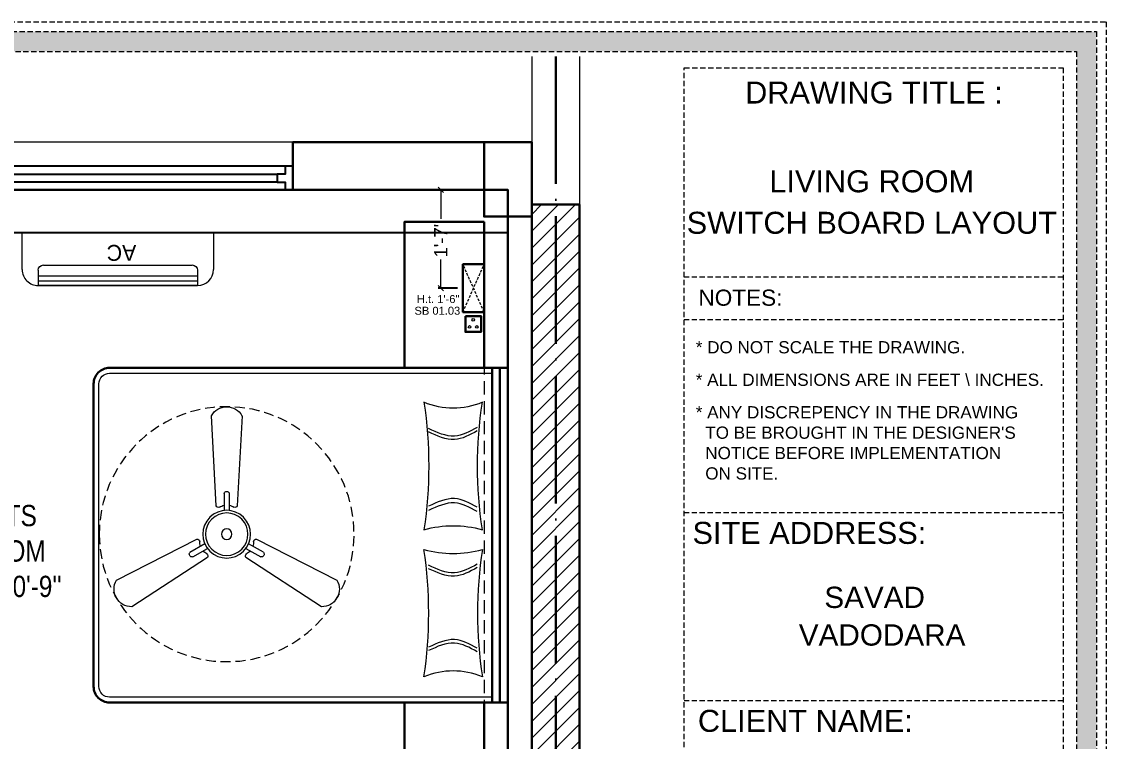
# Model space of a CAD drawing. Header units: millimetres. Extents: x 35877 to 3066687, y -650199 to -40525.
# Drawn here: x 149045.8 to 149250.2, y -180064 to -179928.5 of the extents above; entities that cross this region are included whole.
import ezdxf
from ezdxf.enums import TextEntityAlignment as Align

# ---------------------------------------------------------------- set-up
doc = ezdxf.new("R2010")
doc.units = ezdxf.units.MM
doc.header["$MEASUREMENT"] = 0
doc.header["$PDMODE"] = 35
for name, pattern in [('ACAD_ISO04W100', [30, 24, -3, 0, -3]), ('DASHED', [0.75, 0.5, -0.25]), ('DASHED2', [0.375, 0.25, -0.125]), ('DASHEDX2', [1.5, 1, -0.5])]:
    doc.linetypes.add(name, pattern=pattern)
doc.layers.get('Defpoints').update_dxf_attribs({"color": 220})
for name, color, linetype, lineweight in [('COLUMN', 1, 'Continuous', 30), ('dim05', 1, 'Continuous', 13), ('Dimension', 10, 'DASHEDX2', 20), ('el', 7, 'Continuous', 20), ('ELEC-wires', 1, 'DASHED2', 13), ('Electrical', 84, 'Continuous', 30), ('FIRST FLOOR ( TEXT )', 7, 'Continuous', 9), ('FURNITURE', 32, 'Continuous', 9), ('furniture dimensions', 1, 'DASHED', 0), ('FURNITURE-1', 252, 'Continuous', 13), ('GROUND FLOOR', 7, 'Continuous', 9), ('GROUND FLOOR  ( HATCH )', 251, 'Continuous', 9), ('GROUND FLOOR  ( PLINE )', 251, 'Continuous', 30), ('hatch-rcc', 251, 'Continuous', 9), ('Labelling', 1, 'Continuous', 25), ('NAME PLATE', 7, 'Continuous', 25), ('Text', 7, 'Continuous', 15), ('wall', 7, 'Continuous', 30), ('X_PLOT', 1, 'Continuous', 9)]:
    doc.layers.add(name, color=color, linetype=linetype, lineweight=lineweight)
doc.layers.add('XX~SLAB ( PLINE )', color=251, linetype='Continuous', plot=False)
doc.styles.add('Arial', font='arial.ttf')
doc.styles.add('KATHA', font='swissc.ttf')
doc.styles.get("Standard").update_dxf_attribs({"font": 'arial.ttf', "height": 6})
doc.styles.add('TEXT', font='eurr____.ttf')
doc.dimstyles.new('ISO-25', dxfattribs={"dimtxt": 2.5, "dimasz": 1, "dimexe": 0.5, "dimexo": 1, "dimtad": 0, "dimdec": 1, "dimlunit": 4, "dimtxsty": 'Standard', "dimblk": 'OBLIQUE', "dimcen": 2.5, "dimclrd": 1, "dimclre": 1, "dimclrt": 5, "dimadec": 0, "dimazin": 0, "dimtfac": 1, "dimtdec": 1, "dimtmove": 0, "dimatfit": 3, "dimfxl": 1, "dimlwd": -1, "dimarcsym": 0})

# ---------------------------------------------------------------- blocks, each defined once
blk = doc.blocks.new('_Oblique')
at = {"layer": 'wall', "color": 0, "lineweight": -2}
blk.add_line((-0.5, -0.5), (0.5, 0.5), dxfattribs=at)
blk = doc.blocks.new('*D354')
at = {"layer": 'Defpoints', "color": 0, "lineweight": 0, "transparency": 16777216}
for p in [(149124.79, -179960.16), (149132.95, -179960.16), (149128.96, -179978.66)]:
    blk.add_point(p, dxfattribs=at)
at = {"layer": 'dim05', "color": 1, "linetype": 'Continuous', "lineweight": -2, "transparency": 16777216}
for p, q in [((149131.95, -179960.16), (149124.29, -179960.16)), ((149127.96, -179978.66), (149124.29, -179978.66))]:
    blk.add_line(p, q, dxfattribs=at)
at = {"layer": 'dim05', "color": 1, "linetype": 'Continuous', "transparency": 16777216}
for p, q in [((149124.79, -179960.16), (149124.79, -179965.58)), ((149124.79, -179978.66), (149124.79, -179973.24))]:
    blk.add_line(p, q, dxfattribs=at)
at = {"layer": 'dim05', "color": 1, "transparency": 16777216}
for p, rotation in [((149124.79, -179960.16), 90), ((149124.79, -179978.66), 270)]:
    blk.add_blockref('_Oblique', p, dxfattribs=dict(at, rotation=rotation))
at = {"layer": 'dim05', "color": 5, "lineweight": 25, "transparency": 16777216, "insert": (149124.79, -179969.41), "char_height": 2.5, "attachment_point": 5, "rotation": 90, "style": 'Arial'}
blk.add_mtext('1\'-7"', dxfattribs=at)
blk = doc.blocks.new('6616')
at = {"color": 242, "linetype": 'DASHED', "true_color": 0xcd2027}
for p, q in [((386784.79, -36915.77), (386775.78, -36911.78)), ((386784.79, -36911.78), (386775.78, -36915.77))]:
    blk.add_line(p, q, dxfattribs=at)
at = {"layer": 'ELEC-wires', "color": 5, "linetype": 'ByBlock', "lineweight": 30, "ltscale": 4}
blk.add_lwpolyline([(386775.78, -36911.78), (386784.79, -36911.78), (386784.79, -36915.77), (386775.78, -36915.77)], close=True, dxfattribs=at)
blk = doc.blocks.new('ac paln')
at = {"layer": 'Electrical', "lineweight": 15}
for p, q in [((389238.69, -37646.36), (389238.69, -37610.34)), ((389238.69, -37610.34), (389245.67, -37610.34)), ((389244.81, -37642.35), (389244.81, -37614.35)), ((389245.81, -37613.35), (389248.68, -37613.35)), ((389246.82, -37643.35), (389246.82, -37613.35)), ((389247.82, -37643.35), (389247.82, -37613.35)), ((389248.68, -37613.35), (389248.68, -37643.35)), ((389248.68, -37643.35), (389248.68, -37613.35)), ((389245.81, -37643.35), (389248.68, -37643.35)), ((389248.68, -37643.35), (389248.68, -37643.35)), ((389245.67, -37646.36), (389238.69, -37646.36))]:
    blk.add_line(p, q, dxfattribs=at)
for centre, start, end in [((389245.67, -37613.35), 0, 90), ((389245.67, -37643.35), 270, 0)]:
    blk.add_arc(centre, 3.01, start, end, dxfattribs=at)
at = {"layer": 'Electrical', "lineweight": 15, "extrusion": (0, 0, -1)}
for centre, start_param, end_param in [((389245.81, -37614.35), -0.785398, 0.785398), ((389245.81, -37642.35), 3.926991, 5.497787)]:
    blk.add_ellipse(centre, major_axis=(-0.71, 0.71), ratio=1, start_param=start_param, end_param=end_param, dxfattribs=at)
at = {"layer": 'Text', "style": 'TEXT'}
blk.add_text('AC', height=3, rotation=270, dxfattribs=at).set_placement((389241.02, -37624.87))
blk = doc.blocks.new('fan')
at = {"layer": 'Electrical', "lineweight": 15, "ltscale": 20, "transparency": 33554687}
for p, q in [((3300835.29, -509900.78), (3300836.47, -509923.43)), ((3300841.81, -509923.43), (3300842.99, -509900.78)), ((3300838.47, -509924.57), (3300838.47, -509920.25)), ((3300839.81, -509920.28), (3300839.81, -509924.57)), ((3300831.66, -509931.77), (3300811.45, -509942.07)), ((3300829.93, -509935.08), (3300833.64, -509932.93)), ((3300844.64, -509932.93), (3300848.38, -509935.09)), ((3300866.83, -509942.07), (3300846.62, -509931.77)), ((3300815.3, -509948.74), (3300834.33, -509936.39)), ((3300834.31, -509934.09), (3300830.57, -509936.25)), ((3300843.95, -509936.39), (3300862.98, -509948.74)), ((3300847.68, -509936.23), (3300843.97, -509934.09))]:
    blk.add_line(p, q, dxfattribs=at)
at = {"layer": 'Electrical', "linetype": 'DASHED', "lineweight": 15, "ltscale": 5, "transparency": 33554687}
blk.add_circle((3300839.14, -509930.53), 32, dxfattribs=at)
at = {"layer": 'Electrical', "lineweight": 15, "ltscale": 20, "transparency": 33554687}
for centre, major_axis, start_param, end_param in [((3300839.14, -509902.94), (3.12, 3.12), -0.272136, 1.842967), ((3300839.13, -509920.5), (0.501, 0.501), -0.465536, 1.983618), ((3300839.14, -509930.53), (4.24, -4.24), 3.14161, 9.424795), ((3300839.14, -509930.53), (3.77, -3.77), 1.749190548672175e-05, 6.283202799085073), ((3300837.1, -509923.08), (0.51, 0.51), 2.863014, 4.257784), ((3300839.14, -509926.42), (2.27, -2.27), 2.565057, 2.951308), ((3300839.14, -509926.42), (2.27, 2.27), 0.19032, 0.57657), ((3300841.18, -509923.08), (0.51, -0.51), 5.167028, 6.561799), ((3300839.14, -509930.53), (0.943, 0.943), 1.570814, 7.853999), ((3300831.67, -509932.49), (0.51, -0.51), 0.978238, 2.373008), ((3300835.59, -509932.58), (2.27, -2.27), 3.855511, 4.241762), ((3300842.69, -509932.58), (2.27, 2.27), 5.183051, 5.569301), ((3300846.61, -509932.49), (0.51, -0.51), 2.339416, 3.734186), ((3300830.46, -509935.55), (0.501, -0.501), 3.199655, 5.648809), ((3300835.59, -509932.58), (2.27, -2.27), 4.659452, 5.045703), ((3300833.71, -509936.02), (0.51, 0.51), -1.325776, 0.068994), ((3300844.57, -509936.02), (0.51, -0.51), 3.072633, 4.467404), ((3300842.69, -509932.58), (2.27, 2.27), 4.37911, 4.765361), ((3300847.83, -509935.54), (0.501, 0.501), 3.723254, 6.172408), ((3300815.25, -509944.32), (3.12, -3.12), 3.393055, 5.508159), ((3300863.03, -509944.32), (3.12, -3.12), 5.48745, 7.602554)]:
    blk.add_ellipse(centre, major_axis=major_axis, ratio=1, start_param=start_param, end_param=end_param, dxfattribs=at)
blk = doc.blocks.new('GF')
at = {"color": 9, "true_color": 0xc7c8ca}
blk.add_lwpolyline([(133536.56, -183540.16), (133537.74, -183540.16), (133537.74, -183571.16), (133536.56, -183571.16)], close=True, dxfattribs=at)
at = {"layer": 'FURNITURE', "color": 9, "lineweight": 30, "true_color": 0xc7c8ca}
for p, q in [((133682.2, -183543.34), (133682.2, -183570.84)), ((133543.67, -183627.92), (133551.14, -183627.92))]:
    blk.add_line(p, q, dxfattribs=at)
at = {"layer": 'FURNITURE', "color": 9, "lineweight": 25, "true_color": 0xc7c8ca}
blk.add_line((133536.2, -183545.34), (133686.7, -183545.34), dxfattribs=at)
at = {"layer": 'FURNITURE', "color": 9, "linetype": 'DASHED', "lineweight": 30, "true_color": 0xc7c8ca}
blk.add_line((133543.67, -183640.78), (133543.67, -183573.36), dxfattribs=at)
at = {"layer": 'FURNITURE', "color": 9, "linetype": 'DASHED', "lineweight": 20, "true_color": 0xc7c8ca}
blk.add_line((133551.14, -183627.92), (133536.2, -183627.92), dxfattribs=at)
at = {"layer": 'FURNITURE', "color": 9, "lineweight": 30, "true_color": 0xc7c8ca}
for points in [[(133536.2, -183537.34), (133551.14, -183537.34), (133551.14, -183573.36), (133536.2, -183573.36)], [(133683.7, -183633.84), (133683.7, -183570.84), (133685.2, -183570.84), (133685.2, -183633.84)], [(133536.2, -183579.68), (133537.23, -183579.68), (133537.23, -183587.68), (133536.2, -183587.68)], [(133536.2, -183604.1), (133537.23, -183604.1), (133537.23, -183612.1), (133536.2, -183612.1)], [(133536.2, -183615.13), (133537.23, -183615.13), (133537.23, -183623.12), (133536.2, -183623.12)], [(133536.2, -183626.23), (133537.23, -183626.23), (133537.23, -183634.23), (133536.2, -183634.23)], [(133682.19, -183633.84), (133667.19, -183633.84), (133667.19, -183661.34), (133682.19, -183661.34)]]:
    blk.add_lwpolyline(points, close=True, dxfattribs=at)
for points in [[(133682.2, -183543.34), (133682.2, -183570.84), (133667.2, -183570.84), (133667.2, -183543.34), (133682.2, -183543.34)], [(133543.67, -183640.78), (133543.67, -183580.36), (133551.14, -183580.36), (133551.14, -183627.92)]]:
    blk.add_lwpolyline(points, dxfattribs=at)
for points in [[(133557.67, -183546.83), (133567.64, -183546.83, -0.414214), (133570.64, -183549.83), (133570.64, -183559.78, -0.414214), (133567.64, -183562.78), (133557.67, -183562.78, -0.414214), (133554.67, -183559.78), (133554.67, -183549.83, -0.414214)], [(133608.63, -183630.84), (133608.63, -183573.84, -0.414214), (133611.63, -183570.84), (133686.7, -183570.84), (133686.7, -183633.84), (133611.63, -183633.84, -0.414214)]]:
    blk.add_lwpolyline(points, format="xyb", close=True, dxfattribs=at)
at = {"layer": 'FURNITURE', "color": 9, "true_color": 0xc7c8ca}
blk.add_lwpolyline([(133609.63, -183630.84), (133609.63, -183573.84, -0.414214), (133611.63, -183571.84), (133683.7, -183571.84), (133683.7, -183632.84), (133611.63, -183632.84, -0.414214)], format="xyb", close=True, dxfattribs=at)
at = {"layer": 'FURNITURE', "color": 9, "linetype": 'DASHED', "lineweight": 20, "true_color": 0xc7c8ca}
blk.add_lwpolyline([(133536.2, -183640.79), (133543.67, -183640.79), (133543.67, -183580.36), (133536.2, -183580.36)], close=True, dxfattribs=at)
at = {"layer": 'Labelling', "color": 9, "linetype": 'DASHED2', "lineweight": 0, "ltscale": 10, "true_color": 0xc7c8ca}
blk.add_line((133682.2, -183543.34), (133682.19, -183667.34), dxfattribs=at)
blk = doc.blocks.new('erfer')
at = {"layer": 'hatch-rcc', "lineweight": 30}
blk.add_lwpolyline([(1905.9, -1304.21), (1908.38, -1304.21), (1908.38, -1306.73), (1905.9, -1306.73)], close=True, dxfattribs=at)
at = {"layer": 'hatch-rcc'}
blk.add_lwpolyline([(1905.96, -1304.28), (1908.31, -1304.28), (1908.31, -1306.66), (1905.96, -1306.66)], close=True, dxfattribs=at)
for centre in [(1907.14, -1304.81), (1906.56, -1305.95), (1907.72, -1305.95)]:
    blk.add_circle(centre, 0.211, dxfattribs=at)

msp = doc.modelspace()

# ---------------------------------------------------------------- hatches: boundary and pattern name
at = {"layer": 'Dimension', "true_color": 0xd39e00, "transparency": 33554687}
h = msp.add_hatch(color=42, dxfattribs=at)
h.paths.add_polyline_path([(148716.9115, -179930.3409), (148716.9115, -180304.386), (149248.3197, -180304.386), (149248.3197, -179930.3409)])
h.paths.add_polyline_path([(148720.641, -179934.0704), (149244.5902, -179934.0704), (149244.5902, -180300.6565), (148720.641, -180300.6565)], flags=16)
at = {"layer": 'GROUND FLOOR  ( HATCH )', "transparency": 33554687}
h = msp.add_hatch(dxfattribs=at)
h.set_pattern_fill('ANSI31', color=6, scale=18, style=0)
h.set_pattern_definition([(45, (32610.2614, -17624.4856), (-1.590990258, 1.590990258), [])])
h.paths.add_polyline_path([(149150.9473, -179962.906), (149141.9473, -179962.906), (149141.9473, -180243.66), (149150.9473, -180243.66)])

# ---------------------------------------------------------------- linework, layer by layer
at = {"layer": 'COLUMN', "transparency": 33554687}
msp.add_lwpolyline([(149132.9518, -179951.16), (149141.9473, -179951.16), (149141.9473, -179965.16), (149132.9518, -179965.16)], close=True, dxfattribs=at)
at = {"layer": 'Dimension', "color": 42, "true_color": 0xd39e00, "transparency": 33554687}
for p, q in [((149242.0653, -179976.5955, 0.3282), (149170.6597, -179976.5955, 0.3282)), ((149242.0653, -179984.6399, 0.3282), (149170.6597, -179984.6399, 0.3282)), ((149242.0653, -180020.9313, 0.3282), (149170.6597, -180020.9313, 0.3282)), ((149242.0653, -180056.3247, 0.3282), (149170.6597, -180056.3247, 0.3282))]:
    msp.add_line(p, q, dxfattribs=at)
at = {"layer": 'Dimension', "color": 42, "true_color": 0xd39e00, "transparency": 33554687, "elevation": 0.3282}
for points in [[(148715.0467, -179928.4761), (149250.1844, -179928.4761), (149250.1844, -180306.2508), (148715.0467, -180306.2508)], [(148716.9115, -179930.3409), (149248.3197, -179930.3409), (149248.3197, -180304.386), (148716.9115, -180304.386)], [(148720.641, -179934.0704), (149244.5902, -179934.0704), (149244.5902, -180300.6565), (148720.641, -180300.6565)], [(149170.6597, -180297.587), (149170.6597, -179937.1398), (149242.0653, -179937.1398), (149242.0653, -180297.587)]]:
    msp.add_lwpolyline(points, close=True, dxfattribs=at)
at = {"layer": 'FURNITURE', "color": 9, "true_color": 0xc7c8ca, "transparency": 33554687, "elevation": -0.0053}
for points in [[(149121.6264, -180024.1367, -0.13716282), (149132.6264, -180024.1367, -0.07572579), (149132.6264, -180000.1367, -0.20313703), (149121.6264, -180000.1367, -0.0741156)], [(149121.6264, -180027.842, 0.13716282), (149132.6264, -180027.842, 0.07572579), (149132.6264, -180051.842, 0.20313703), (149121.6264, -180051.842, 0.0741156)]]:
    msp.add_lwpolyline(points, format="xyb", close=True, dxfattribs=at)
at = {"layer": 'FURNITURE', "color": 9, "true_color": 0xc7c8ca, "transparency": 33554687}
for points in [[(149131.6515, -180004.8784, -0.0053), (149130.2345, -180005.6504, -0.0053), (149127.2408, -180007.2813, -0.0053), (149124.1241, -180005.8406, -0.0053), (149122.4827, -180005.0819, -0.0053)], [(149131.6515, -180005.5232, -0.0053), (149130.2345, -180006.2952, -0.0053), (149127.2408, -180007.9261, -0.0053), (149124.1241, -180006.4854, -0.0053), (149122.4827, -180005.7267, -0.0053)], [(149131.6515, -180019.9055, -0.0053), (149130.2345, -180019.1335, -0.0053), (149127.2408, -180017.5026, -0.0053), (149124.1241, -180018.9433, -0.0053), (149122.4827, -180019.702, -0.0053)], [(149131.6515, -180020.7143, -0.0053), (149130.2345, -180019.9423, -0.0053), (149127.2408, -180018.3114, -0.0053), (149124.1241, -180019.7521, -0.0053), (149122.4827, -180020.5108, -0.0053)], [(149131.6515, -180030.6197, -0.0053), (149130.2345, -180031.3917, -0.0053), (149127.2408, -180033.0225, -0.0053), (149124.1241, -180031.5819, -0.0053), (149122.4827, -180030.8232, -0.0053)], [(149131.6515, -180031.2645, -0.0053), (149130.2345, -180032.0364, -0.0053), (149127.2408, -180033.6673, -0.0053), (149124.1241, -180032.2266, -0.0053), (149122.4827, -180031.4679, -0.0053)], [(149131.6515, -180046.4555, -0.0053), (149130.2345, -180045.6835, -0.0053), (149127.2408, -180044.0527, -0.0053), (149124.1241, -180045.4933, -0.0053), (149122.4827, -180046.2521, -0.0053)], [(149131.6515, -180047.1003, -0.0053), (149130.2345, -180046.3283, -0.0053), (149127.2408, -180044.6974, -0.0053), (149124.1241, -180046.1381, -0.0053), (149122.4827, -180046.8968, -0.0053)]]:
    msp.add_open_spline(points, degree=3, knots=[0, 0, 0, 0, 4.57791705, 9.67113696, 9.67113696, 9.67113696, 9.67113696], dxfattribs=at)
at = {"layer": 'furniture dimensions', "color": 18, "lineweight": 0, "true_color": 0x000000, "transparency": 33554687}
msp.add_lwpolyline([(148986.9473, -179960.16), (149137.4473, -179960.16), (149137.4473, -180089.16), (148986.9473, -180089.16)], close=True, dxfattribs=at)
at = {"layer": 'furniture dimensions', "color": 9, "linetype": 'Continuous', "lineweight": 30, "true_color": 0xc7c8ca, "transparency": 33554687}
msp.add_lwpolyline([(148986.9473, -179960.16), (149137.4473, -179960.16), (149137.4473, -180089.16), (148986.9473, -180089.16)], close=True, dxfattribs=at)
at = {"layer": 'GROUND FLOOR', "transparency": 33554687}
for p, q in [((149141.9473, -179935.012, 0.3521), (149141.9473, -180303.9798)), ((149141.9473, -179935.012, 0.3521), (149141.9473, -179951.16)), ((149150.9473, -179935.012, 0.3521), (149150.9473, -180303.9798)), ((149141.9473, -179951.16), (148741.4473, -179951.16)), ((149096.9473, -179951.16), (149096.9473, -179960.16)), ((149132.9473, -179960.16), (148982.9473, -179960.16))]:
    msp.add_line(p, q, dxfattribs=at)
at = {"layer": 'GROUND FLOOR', "color": 1, "linetype": 'ACAD_ISO04W100', "transparency": 33554687}
msp.add_line((149146.4473, -179935.012, 0.3521), (149146.4473, -180243.66), dxfattribs=at)
at = {"layer": 'GROUND FLOOR', "color": 6, "lineweight": 30, "transparency": 33554687}
msp.add_lwpolyline([(149150.9473, -179962.906), (149141.9473, -179962.906), (149141.9473, -180243.66), (149150.9473, -180243.66)], close=True, dxfattribs=at)
at = {"layer": 'GROUND FLOOR  ( PLINE )', "transparency": 33554687}
msp.add_lwpolyline([(149141.9473, -179951.16), (149096.9473, -179951.16), (149096.9473, -179960.16), (149137.4473, -179960.16), (149137.4473, -180089.16), (149101.4513, -180089.1587), (149101.4513, -180093.6587), (149132.9473, -180093.66), (149132.9473, -180221.16), (149099.9473, -180221.16), (149099.9473, -180225.66), (149132.9473, -180225.66), (149132.9473, -180243.66), (149141.9473, -180243.66)], close=True, dxfattribs=at)
at = {"layer": 'X_PLOT', "linetype": 'ACAD_ISO04W100', "lineweight": 30, "transparency": 33554687}
msp.add_line((149146.4473, -179935.012, 0.3521), (149146.4473, -180278.8459), dxfattribs=at)
at = {"layer": 'XX~SLAB ( PLINE )', "transparency": 33554687}
msp.add_lwpolyline([(149096.9473, -179955.66), (149095.4473, -179955.66), (149095.4473, -179957.16), (149093.9473, -179957.16), (149093.9473, -179958.66), (149033.9473, -179958.66), (149033.9473, -179957.16), (149032.4473, -179957.16), (149032.4473, -179955.66), (149030.9473, -179955.66), (149030.9473, -179960.16), (149032.4473, -179960.16), (149032.4473, -179958.66), (149033.9473, -179958.66), (149033.9473, -179957.16), (149093.9473, -179957.16), (149093.9473, -179958.66), (149095.4473, -179958.66), (149095.4473, -179960.16), (149096.9473, -179960.16), (149096.9473, -179955.66), (149030.9473, -179955.66), (149030.9473, -179960.16), (149096.9473, -179960.16)], close=True, dxfattribs=at)

# ---------------------------------------------------------------- block references
at = {"layer": 'dim05', "color": 1, "lineweight": 35, "transparency": 33554687, "xscale": -0.7500069902881101, "yscale": 0.7500069902881101, "zscale": 0.7500069902881101}
msp.add_blockref('fan', (2624736.883, 202426.4867), dxfattribs=at)
at = {"layer": 'el', "color": 18, "true_color": 0x000000, "transparency": 33554687, "rotation": 270}
msp.add_blockref('ac paln', (186692.2972, 209270.5222), dxfattribs=at)
at = {"layer": 'el', "color": 1, "transparency": 33554687, "rotation": 270}
msp.add_blockref('6616', (186044.7353, 206801.6236), dxfattribs=at)
at = {"layer": 'furniture dimensions', "color": 18, "lineweight": 30, "true_color": 0x000000, "transparency": 33554687}
msp.add_blockref('GF', (15450.7503, 3577.1757), dxfattribs=at)
at = {"layer": 'FURNITURE-1', "transparency": 33554687, "xscale": 1.18092012721511, "yscale": 1.18092012721511, "zscale": 1.18092012721511}
msp.add_blockref('erfer', (146878.7346, -178443.732), dxfattribs=at)

# ---------------------------------------------------------------- texts
at = {"layer": 'Electrical', "color": 240, "true_color": 0xed1f24, "transparency": 33554687}
msp.add_text('H.t. 1\'-6"', height=1.5, dxfattribs=at).set_placement((149120.2884, -179981.4485))
at = {"layer": 'Electrical', "color": 5, "transparency": 33554687}
msp.add_text('SB 01.03', height=1.5, dxfattribs=at).set_placement((149119.8372, -179983.6463))
at = {"layer": 'FIRST FLOOR ( TEXT )', "transparency": 33554687, "insert": (149037.8707, -180028.1646), "char_height": 4, "attachment_point": 5, "style": 'KATHA'}
msp.add_mtext("PARENTS \\PBED ROOM\\P12'-11'' x 10'-9''", dxfattribs=at)
at = {"layer": 'NAME PLATE', "transparency": 33554687, "style": 'Arial'}
for s, height, p in [('DRAWING TITLE : ', 4.142541, (149207.2091, -179943.885, 0.3282)), ('LIVING ROOM', 4.142541, (149205.9879, -179960.5964, 0.3282)), ('SWITCH BOARD LAYOUT', 4.142541, (149206.0058, -179968.409, 0.3282)), ('NOTES:', 3.04376, (149181.252, -179981.9617, 0.3282)), ('SITE ADDRESS:', 4.142541, (149194.2414, -180026.8001, 0.3282)), (' SAVAD ', 4.00454, (149206.5374, -180038.8688, 0.1386)), ('VADODARA', 4.00454, (149207.9417, -180045.9509, 0.1386)), ('CLIENT NAME:', 4.142541, (149193.4864, -180062.1936, 0.3282))]:
    msp.add_text(s, height=height, dxfattribs=at).set_placement(p, align=Align.CENTER)
at = {"layer": 'NAME PLATE', "transparency": 33554687, "char_height": 2.302081, "width": 88.941386, "attachment_point": 1, "style": 'Arial'}
for s, insert in [('* DO NOT SCALE THE DRAWING.', (149172.8404, -179988.6234, 0.3282)), ('* ALL DIMENSIONS ARE IN FEET \\\\ INCHES.', (149172.8404, -179994.7451, 0.3282)), ("* ANY DISCREPENCY IN THE DRAWING \\P  TO BE BROUGHT IN THE DESIGNER'S\\P  NOTICE BEFORE IMPLEMENTATION \\P  ON SITE.", (149172.8404, -180000.8668, 0.3282))]:
    msp.add_mtext(s, dxfattribs=dict(at, insert=insert))

# ---------------------------------------------------------------- dimensions: what is measured, and where the dimension line sits
at = {"layer": 'dim05', "color": 27, "lineweight": 25, "true_color": 0x7d5120, "transparency": 33554687}
dim = msp.add_linear_dim(base=(149124.7859, -179960.1596), p1=(149128.9647, -179978.6637), p2=(149132.952, -179960.1596), angle=90, dimstyle='ISO-25', override={"dimdec": 0, "dimtxsty": 'Arial'}, dxfattribs=at)
dim.commit()
dim.dimension.update_dxf_attribs({"geometry": '*D354', "text_midpoint": (149124.7859, -179969.4116)})

doc.saveas('drawing.dxf')
